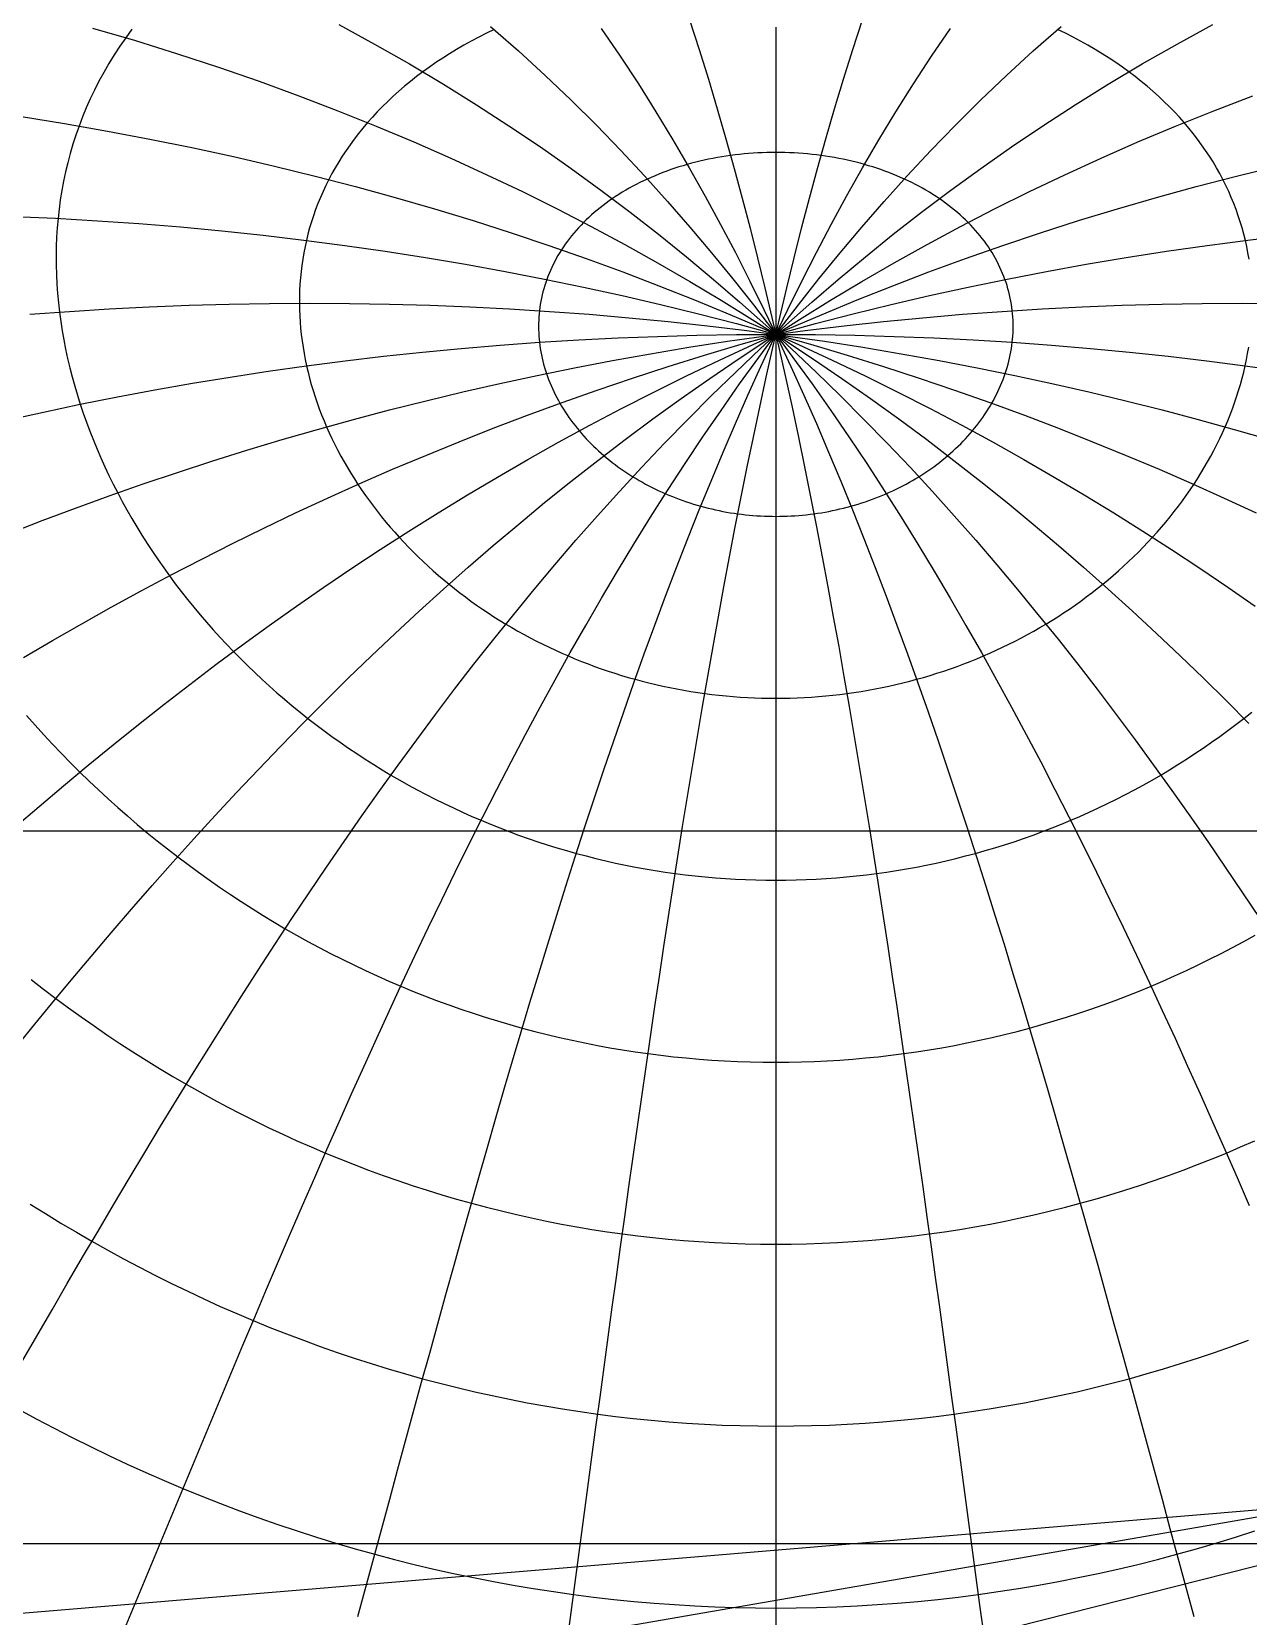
# Model space of a CAD drawing. Header units: millimetres. Extents: x -267 to 267, y -134 to 134.
# Drawn here: x -36.4 to 23.1, y -3.6 to 74 of the extents above; entities that cross this region are included whole.
import ezdxf

# ---------------------------------------------------------------- set-up
doc = ezdxf.new("R2010")
doc.units = ezdxf.units.MM
doc.layers.add('ENGRAVE', color=7, linetype='Continuous')

msp = doc.modelspace()

# ---------------------------------------------------------------- linework, layer by layer
at = {"layer": 'ENGRAVE'}
for points in [[(-10.1875, -4.6122), (-9.9893, -3.1419), (-9.7915, -1.6716), (-9.5937, -0.2013), (-9.396, 1.2689), (-9.1981, 2.7392), (-9.0001, 4.2095), (-8.8017, 5.6798), (-8.6028, 7.15), (-8.4033, 8.6201), (-8.2032, 10.0903), (-8.0022, 11.5604), (-7.8003, 13.0304), (-7.5973, 14.5003), (-7.3931, 15.9702), (-7.1875, 17.4399), (-6.9804, 18.9096), (-6.7718, 20.3792), (-6.5613, 21.8486), (-6.3489, 23.3179), (-6.1345, 24.7871), (-5.9178, 26.2561), (-5.6987, 27.7249), (-5.477, 29.1936), (-5.2526, 30.6621), (-5.0252, 32.1304), (-4.7947, 33.5985), (-4.5609, 35.0664), (-4.3234, 36.534), (-4.0822, 38.0014), (-3.837, 39.4685), (-3.5875, 40.9353), (-3.3334, 42.4018), (-3.0746, 43.868), (-2.8106, 45.3338), (-2.5412, 46.7992), (-2.266, 48.2643), (-1.9847, 49.729), (-1.6969, 51.1932), (-1.4022, 52.657), (-1.1001, 54.1202), (-0.7903, 55.583), (-0.4722, 57.0452), (-0.1453, 58.5067), (0.1909, 59.9677), (0.5372, 61.428), (0.8941, 62.8875), (1.2624, 64.3463), (1.6428, 65.8042), (2.0363, 67.2613), (2.4435, 68.7175), (2.8657, 70.1726), (3.3038, 71.6266), (3.7591, 73.0795), (4.2328, 74.5311)], [(-4.2328, 74.5311), (-3.7591, 73.0795), (-3.3038, 71.6266), (-2.8657, 70.1726), (-2.4435, 68.7175), (-2.0363, 67.2613), (-1.6428, 65.8042), (-1.2624, 64.3463), (-0.8941, 62.8875), (-0.5372, 61.428), (-0.1909, 59.9677), (0.1453, 58.5067), (0.4722, 57.0452), (0.7903, 55.583), (1.1001, 54.1202), (1.4022, 52.657), (1.6969, 51.1932), (1.9847, 49.729), (2.266, 48.2643), (2.5412, 46.7992), (2.8106, 45.3338), (3.0746, 43.868), (3.3334, 42.4018), (3.5875, 40.9353), (3.837, 39.4685), (4.0822, 38.0014), (4.3234, 36.534), (4.5609, 35.0664), (4.7947, 33.5985), (5.0252, 32.1304), (5.2526, 30.6621), (5.477, 29.1936), (5.6987, 27.7249), (5.9178, 26.2561), (6.1345, 24.7871), (6.3489, 23.3179), (6.5613, 21.8486), (6.7718, 20.3792), (6.9804, 18.9096), (7.1875, 17.4399), (7.3931, 15.9702), (7.5973, 14.5003), (7.8003, 13.0304), (8.0022, 11.5604), (8.2032, 10.0903), (8.4033, 8.6201), (8.6028, 7.15), (8.8017, 5.6798), (9.0001, 4.2095), (9.1981, 2.7392), (9.396, 1.2689), (9.5937, -0.2013), (9.7915, -1.6716), (9.9893, -3.1419), (10.1875, -4.6122)], [(-36.9053, 8.8492), (-36.1642, 10.137), (-35.4203, 11.424), (-34.6734, 12.7102), (-33.9231, 13.9954), (-33.1691, 15.2795), (-32.4108, 16.5624), (-31.6481, 17.844), (-30.8804, 19.1243), (-30.1074, 20.403), (-29.3287, 21.68), (-28.5439, 22.9554), (-27.7526, 24.2288), (-26.9542, 25.5002), (-26.1485, 26.7695), (-25.3349, 28.0366), (-24.5129, 29.3012), (-23.6822, 30.5633), (-22.8421, 31.8226), (-21.9922, 33.0791), (-21.1319, 34.3326), (-20.2607, 35.5829), (-19.3781, 36.8298), (-18.4834, 38.0732), (-17.5761, 39.3129), (-16.6555, 40.5486), (-15.721, 41.7802), (-14.7719, 43.0075), (-13.8075, 44.2302), (-12.8271, 45.4481), (-11.83, 46.661), (-10.8153, 47.8685), (-9.7824, 49.0705), (-8.7302, 50.2667), (-7.6581, 51.4567), (-6.565, 52.6403), (-5.4501, 53.817), (-4.3123, 54.9867), (-3.1507, 56.1489), (-1.9643, 57.3032), (-0.7519, 58.4493), (0.4875, 59.5867), (1.7552, 60.715), (3.0522, 61.8337), (4.3798, 62.9424), (5.7393, 64.0405), (7.132, 65.1274), (8.5593, 66.2027), (10.0224, 67.2657), (11.5228, 68.3158), (13.0618, 69.3523), (14.6411, 70.3746), (16.2619, 71.3818), (17.9258, 72.3733), (19.6342, 73.3482), (21.3886, 74.3056)], [(-31.5106, 74.0697), (-31.8142, 73.6552), (-32.1037, 73.2371), (-32.3792, 72.8155), (-32.6409, 72.3905), (-32.8889, 71.9623), (-33.1235, 71.5312), (-33.3446, 71.0972), (-33.5525, 70.6606), (-33.7474, 70.2215), (-33.9294, 69.7801), (-34.0986, 69.3365), (-34.2552, 68.8909), (-34.3994, 68.4434), (-34.5314, 67.9942), (-34.6513, 67.5435), (-34.7592, 67.0914), (-34.8554, 66.638), (-34.94, 66.1835), (-35.0131, 65.7281), (-35.075, 65.2718), (-35.1257, 64.8149), (-35.1655, 64.3573), (-35.1945, 63.8994), (-35.2128, 63.4412), (-35.2206, 62.9828), (-35.2181, 62.5243), (-35.2054, 62.066), (-35.1827, 61.6079), (-35.15, 61.1501), (-35.1077, 60.6928), (-35.0557, 60.2361), (-34.9943, 59.78), (-34.9235, 59.3248), (-34.8436, 58.8705), (-34.7547, 58.4172), (-34.6568, 57.9651), (-34.5502, 57.5142), (-34.4349, 57.0647), (-34.3111, 56.6167), (-34.1789, 56.1703), (-34.0385, 55.7255), (-33.8899, 55.2825), (-33.7333, 54.8414), (-33.5689, 54.4023), (-33.3966, 53.9653), (-33.2167, 53.5304), (-33.0293, 53.0978), (-32.8344, 52.6676), (-32.6322, 52.2399), (-32.4228, 51.8147), (-32.2063, 51.3921), (-31.9828, 50.9723), (-31.7525, 50.5554), (-31.5153, 50.1413), (-31.2715, 49.7302), (-31.0211, 49.3223), (-30.7642, 48.9175), (-30.5009, 48.5159), (-30.2314, 48.1177), (-29.9557, 47.723), (-29.6739, 47.3317), (-29.3861, 46.944), (-29.0924, 46.56), (-28.7929, 46.1797), (-28.4877, 45.8033), (-28.1768, 45.4307), (-27.8605, 45.0621), (-27.5387, 44.6976), (-27.2115, 44.3372), (-26.8791, 43.9809), (-26.5415, 43.629), (-26.1988, 43.2814), (-25.8512, 42.9381), (-25.4986, 42.5994), (-25.1412, 42.2652), (-24.779, 41.9356), (-24.4122, 41.6107), (-24.0408, 41.2905), (-23.6649, 40.9752), (-23.2846, 40.6647), (-22.9, 40.3591), (-22.5111, 40.0586), (-22.1181, 39.7631), (-21.7211, 39.4727), (-21.32, 39.1874), (-20.915, 38.9074), (-20.5062, 38.6327), (-20.0937, 38.3634), (-19.6775, 38.0994), (-19.2577, 37.8409), (-18.8344, 37.5879), (-18.4077, 37.3404), (-17.9777, 37.0985), (-17.5445, 36.8623), (-17.1081, 36.6318), (-16.6686, 36.4071), (-16.2261, 36.1881), (-15.7807, 35.975), (-15.3324, 35.7678), (-14.8814, 35.5664), (-14.4278, 35.3711), (-13.9715, 35.1818), (-13.5128, 34.9985), (-13.0517, 34.8213), (-12.5882, 34.6502), (-12.1225, 34.4852), (-11.6546, 34.3265), (-11.1846, 34.174), (-10.7127, 34.0277), (-10.2388, 33.8877), (-9.7632, 33.7541), (-9.2858, 33.6267), (-8.8067, 33.5058), (-8.3261, 33.3912), (-7.844, 33.2831), (-7.3605, 33.1814), (-6.8757, 33.0861), (-6.3897, 32.9974), (-5.9025, 32.9151), (-5.4143, 32.8394), (-4.9252, 32.7701), (-4.4352, 32.7075), (-3.9443, 32.6514), (-3.4528, 32.6018), (-2.9607, 32.5589), (-2.4681, 32.5225), (-1.975, 32.4928), (-1.4815, 32.4696), (-0.9878, 32.4531), (-0.494, 32.4432), (0, 32.4399), (0.494, 32.4432), (0.9878, 32.4531), (1.4815, 32.4696), (1.975, 32.4928), (2.4681, 32.5225), (2.9607, 32.5589), (3.4528, 32.6018), (3.9443, 32.6514), (4.4352, 32.7075), (4.9252, 32.7701), (5.4143, 32.8394), (5.9025, 32.9151), (6.3897, 32.9974), (6.8757, 33.0861), (7.3605, 33.1814), (7.844, 33.2831), (8.3261, 33.3912), (8.8067, 33.5058), (9.2858, 33.6267), (9.7632, 33.7541), (10.2388, 33.8877), (10.7127, 34.0277), (11.1846, 34.174), (11.6546, 34.3265), (12.1225, 34.4852), (12.5882, 34.6502), (13.0517, 34.8213), (13.5128, 34.9985), (13.9715, 35.1818), (14.4278, 35.3711), (14.8814, 35.5664), (15.3324, 35.7678), (15.7807, 35.975), (16.2261, 36.1881), (16.6686, 36.4071), (17.1081, 36.6318), (17.5445, 36.8623), (17.9777, 37.0985), (18.4077, 37.3404), (18.8344, 37.5879), (19.2577, 37.8409), (19.6775, 38.0994), (20.0937, 38.3634), (20.5062, 38.6327), (20.915, 38.9074), (21.32, 39.1874), (21.7211, 39.4727), (22.1181, 39.7631), (22.5111, 40.0586), (22.9, 40.3591), (23.2846, 40.6647)], [(-33.4317, 74.1274), (-31.3413, 73.5131), (-29.2867, 72.8738), (-27.2682, 72.2104), (-25.2859, 71.5236), (-23.3396, 70.8143), (-21.4293, 70.0832), (-19.5547, 69.331), (-17.7155, 68.5587), (-15.9112, 67.7668), (-14.1415, 66.9562), (-12.4057, 66.1275), (-10.7033, 65.2814), (-9.0336, 64.4186), (-7.396, 63.5397), (-5.7897, 62.6454), (-4.2141, 61.7363), (-2.6684, 60.813), (-1.1518, 59.876), (0.3365, 58.9259), (1.7972, 57.9632), (3.2311, 56.9885), (4.639, 56.0022), (6.0217, 55.0048), (7.38, 53.9968), (8.7146, 52.9786), (10.0263, 51.9507), (11.3159, 50.9134), (12.584, 49.8671), (13.8315, 48.8123), (15.0591, 47.7492), (16.2674, 46.6783), (17.4571, 45.5998), (18.629, 44.5141), (19.7837, 43.4216), (20.9217, 42.3224), (22.0439, 41.217), (23.1507, 40.1055)], [(-31.7902, -3.9952), (-31.22, -2.6255), (-30.6504, -1.2556), (-30.081, 0.1143), (-29.5116, 1.4843), (-28.9419, 2.8541), (-28.3716, 4.2238), (-27.8003, 5.5934), (-27.2279, 6.9627), (-26.6539, 8.3316), (-26.0781, 9.7002), (-25.5001, 11.0684), (-24.9198, 12.436), (-24.3366, 13.8031), (-23.7504, 15.1695), (-23.1608, 16.5352), (-22.5675, 17.9001), (-21.97, 19.2642), (-21.3681, 20.6274), (-20.7614, 21.9895), (-20.1496, 23.3506), (-19.5322, 24.7105), (-18.9089, 26.0692), (-18.2792, 27.4265), (-17.6428, 28.7824), (-16.9992, 30.1368), (-16.3479, 31.4896), (-15.6886, 32.8408), (-15.0206, 34.19), (-14.3436, 35.5374), (-13.657, 36.8828), (-12.9603, 38.226), (-12.2529, 39.5669), (-11.5341, 40.9054), (-10.8035, 42.2414), (-10.0603, 43.5747), (-9.3039, 44.9052), (-8.5335, 46.2327), (-7.7485, 47.5571), (-6.948, 48.8781), (-6.1313, 50.1956), (-5.2974, 51.5095), (-4.4455, 52.8194), (-3.5746, 54.1251), (-2.6838, 55.4265), (-1.7719, 56.7233), (-0.8378, 58.0153), (0.1196, 59.302), (1.1015, 60.5834), (2.1093, 61.8589), (3.1443, 63.1284), (4.2081, 64.3914), (5.3021, 65.6476), (6.428, 66.8966), (7.5874, 68.1378), (8.7823, 69.371), (10.0144, 70.5954), (11.2859, 71.8107), (12.5989, 73.0163), (13.9556, 74.2115)], [(-13.7856, 74.0644), (-14.1668, 73.878), (-14.541, 73.6866), (-14.9082, 73.4904), (-15.2681, 73.2893), (-15.6207, 73.0835), (-15.9658, 72.8732), (-16.3035, 72.6583), (-16.6335, 72.4391), (-16.9559, 72.2155), (-17.2705, 71.9878), (-17.5773, 71.756), (-17.8762, 71.5203), (-18.1671, 71.2807), (-18.4501, 71.0373), (-18.7251, 70.7903), (-18.992, 70.5397), (-19.2508, 70.2857), (-19.5015, 70.0283), (-19.7441, 69.7678), (-19.9785, 69.5041), (-20.2048, 69.2375), (-20.4229, 68.9679), (-20.6329, 68.6956), (-20.8347, 68.4206), (-21.0283, 68.143), (-21.2139, 67.863), (-21.3913, 67.5806), (-21.5607, 67.2959), (-21.7219, 67.0091), (-21.8752, 66.7203), (-22.0204, 66.4295), (-22.1576, 66.1369), (-22.2869, 65.8426), (-22.4083, 65.5466), (-22.5219, 65.2492), (-22.6276, 64.9503), (-22.7255, 64.6501), (-22.8158, 64.3487), (-22.8983, 64.0462), (-22.9733, 63.7426), (-23.0406, 63.4382), (-23.1005, 63.1329), (-23.1529, 62.8269), (-23.1979, 62.5203), (-23.2356, 62.2131), (-23.266, 61.9055), (-23.2891, 61.5975), (-23.3052, 61.2893), (-23.3141, 60.981), (-23.316, 60.6725), (-23.311, 60.3641), (-23.2991, 60.0558), (-23.2803, 59.7477), (-23.2548, 59.4399), (-23.2226, 59.1324), (-23.1838, 58.8254), (-23.1385, 58.519), (-23.0866, 58.2131), (-23.0284, 57.908), (-22.9638, 57.6037), (-22.8929, 57.3003), (-22.8159, 56.9978), (-22.7327, 56.6963), (-22.6434, 56.396), (-22.5482, 56.0968), (-22.4471, 55.799), (-22.3401, 55.5024), (-22.2273, 55.2073), (-22.1088, 54.9137), (-21.9848, 54.6216), (-21.8551, 54.3312), (-21.7199, 54.0426), (-21.5794, 53.7557), (-21.4335, 53.4706), (-21.2823, 53.1875), (-21.1259, 52.9064), (-20.9644, 52.6273), (-20.7978, 52.3504), (-20.6262, 52.0757), (-20.4497, 51.8032), (-20.2683, 51.5331), (-20.0822, 51.2653), (-19.8914, 51), (-19.6959, 50.7373), (-19.4958, 50.4771), (-19.2913, 50.2195), (-19.0823, 49.9647), (-18.8689, 49.7126), (-18.6513, 49.4633), (-18.4294, 49.2169), (-18.2034, 48.9734), (-17.9733, 48.7329), (-17.7392, 48.4955), (-17.5012, 48.2611), (-17.2592, 48.0299), (-17.0135, 47.8019), (-16.764, 47.5771), (-16.5109, 47.3556), (-16.2541, 47.1375), (-15.9939, 46.9228), (-15.7301, 46.7116), (-15.463, 46.5038), (-15.1925, 46.2996), (-14.9188, 46.0989), (-14.6419, 45.9019), (-14.3619, 45.7086), (-14.0789, 45.519), (-13.7928, 45.3331), (-13.5039, 45.1511), (-13.2121, 44.9729), (-12.9175, 44.7985), (-12.6202, 44.6281), (-12.3203, 44.4617), (-12.0178, 44.2992), (-11.7128, 44.1408), (-11.4054, 43.9864), (-11.0956, 43.8361), (-10.7836, 43.69), (-10.4693, 43.548), (-10.1528, 43.4102), (-9.8343, 43.2766), (-9.5137, 43.1473), (-9.1912, 43.0223), (-8.8668, 42.9016), (-8.5406, 42.7852), (-8.2127, 42.6731), (-7.883, 42.5655), (-7.5518, 42.4622), (-7.2191, 42.3634), (-6.8848, 42.2691), (-6.5492, 42.1792), (-6.2123, 42.0938), (-5.8741, 42.0129), (-5.5347, 41.9365), (-5.1942, 41.8647), (-4.8527, 41.7975), (-4.5101, 41.7348), (-4.1667, 41.6767), (-3.8224, 41.6232), (-3.4774, 41.5743), (-3.1316, 41.53), (-2.7853, 41.4904), (-2.4383, 41.4554), (-2.0909, 41.4251), (-1.7431, 41.3994), (-1.3949, 41.3784), (-1.0464, 41.3621), (-0.6977, 41.3504), (-0.3489, 41.3434), (0, 41.341), (0.3489, 41.3434), (0.6977, 41.3504), (1.0464, 41.3621), (1.3949, 41.3784), (1.7431, 41.3994), (2.0909, 41.4251), (2.4383, 41.4554), (2.7853, 41.4904), (3.1316, 41.53), (3.4774, 41.5743), (3.8224, 41.6232), (4.1667, 41.6767), (4.5101, 41.7348), (4.8527, 41.7975), (5.1942, 41.8647), (5.5347, 41.9365), (5.8741, 42.0129), (6.2123, 42.0938), (6.5492, 42.1792), (6.8848, 42.2691), (7.2191, 42.3634), (7.5518, 42.4622), (7.883, 42.5655), (8.2127, 42.6731), (8.5406, 42.7852), (8.8668, 42.9016), (9.1912, 43.0223), (9.5137, 43.1473), (9.8343, 43.2766), (10.1528, 43.4102), (10.4693, 43.548), (10.7836, 43.69), (11.0956, 43.8361), (11.4054, 43.9864), (11.7128, 44.1408), (12.0178, 44.2992), (12.3203, 44.4617), (12.6202, 44.6281), (12.9175, 44.7985), (13.2121, 44.9729), (13.5039, 45.1511), (13.7928, 45.3331), (14.0789, 45.519), (14.3619, 45.7086), (14.6419, 45.9019), (14.9188, 46.0989), (15.1925, 46.2996), (15.463, 46.5038), (15.7301, 46.7116), (15.9939, 46.9228), (16.2541, 47.1375), (16.5109, 47.3556), (16.764, 47.5771), (17.0135, 47.8019), (17.2592, 48.0299), (17.5012, 48.2611), (17.7392, 48.4955), (17.9733, 48.7329), (18.2034, 48.9734), (18.4294, 49.2169), (18.6513, 49.4633), (18.8689, 49.7126), (19.0823, 49.9647), (19.2913, 50.2195), (19.4958, 50.4771), (19.6959, 50.7373), (19.8914, 51), (20.0822, 51.2653), (20.2683, 51.5331), (20.4497, 51.8032), (20.6262, 52.0757), (20.7978, 52.3504), (20.9644, 52.6273), (21.1259, 52.9064), (21.2823, 53.1875), (21.4335, 53.4706), (21.5794, 53.7557), (21.7199, 54.0426), (21.8551, 54.3312), (21.9848, 54.6216), (22.1088, 54.9137), (22.2273, 55.2073), (22.3401, 55.5024), (22.4471, 55.799), (22.5482, 56.0968), (22.6434, 56.396), (22.7327, 56.6963), (22.8159, 56.9978), (22.8929, 57.3003), (22.9638, 57.6037)], [(-21.3886, 74.3056), (-19.6342, 73.3482), (-17.9258, 72.3733), (-16.2619, 71.3818), (-14.6411, 70.3746), (-13.0618, 69.3523), (-11.5228, 68.3158), (-10.0224, 67.2657), (-8.5593, 66.2027), (-7.132, 65.1274), (-5.7393, 64.0405), (-4.3798, 62.9424), (-3.0522, 61.8337), (-1.7552, 60.715), (-0.4875, 59.5867), (0.7519, 58.4493), (1.9643, 57.3032), (3.1507, 56.1489), (4.3123, 54.9867), (5.4501, 53.817), (6.565, 52.6403), (7.6581, 51.4567), (8.7302, 50.2667), (9.7824, 49.0705), (10.8153, 47.8685), (11.83, 46.661), (12.8271, 45.4481), (13.8075, 44.2302), (14.7719, 43.0075), (15.721, 41.7802), (16.6555, 40.5486), (17.5761, 39.3129), (18.4834, 38.0732), (19.3781, 36.8298), (20.2607, 35.5829), (21.1319, 34.3326), (21.9922, 33.0791), (22.8421, 31.8226), (23.6822, 30.5633)], [(-20.4549, -3.5719), (-20.065, -2.1404), (-19.6754, -0.7089), (-19.2859, 0.7226), (-18.8964, 2.154), (-18.5065, 3.5855), (-18.116, 5.0168), (-17.7248, 6.4481), (-17.3325, 7.8792), (-16.9391, 9.3102), (-16.5442, 10.7409), (-16.1475, 12.1715), (-15.749, 13.6017), (-15.3483, 15.0317), (-14.9451, 16.4613), (-14.5393, 17.8906), (-14.1306, 19.3195), (-13.7187, 20.7479), (-13.3033, 22.1759), (-12.8842, 23.6033), (-12.461, 25.0302), (-12.0335, 26.4566), (-11.6014, 27.8822), (-11.1643, 29.3072), (-10.7219, 30.7315), (-10.2739, 32.155), (-9.8199, 33.5777), (-9.3595, 34.9995), (-8.8923, 36.4204), (-8.4179, 37.8403), (-7.936, 39.2592), (-7.4459, 40.6769), (-6.9473, 42.0935), (-6.4396, 43.5088), (-5.9224, 44.9228), (-5.395, 46.3354), (-4.8568, 47.7466), (-4.3074, 49.1561), (-3.7458, 50.564), (-3.1716, 51.9702), (-2.5839, 53.3745), (-1.982, 54.7767), (-1.3649, 56.1769), (-0.7318, 57.5749), (-0.0818, 58.9705), (0.5862, 60.3636), (1.2733, 61.754), (1.9806, 63.1416), (2.7094, 64.5262), (3.4611, 65.9075), (4.2371, 67.2854), (5.039, 68.6597), (5.8684, 70.03), (6.7272, 71.3962), (7.6172, 72.7579), (8.5407, 74.1148)], [(-13.9556, 74.2115), (-12.5989, 73.0163), (-11.2859, 71.8107), (-10.0144, 70.5954), (-8.7823, 69.371), (-7.5874, 68.1378), (-6.428, 66.8966), (-5.3021, 65.6476), (-4.2081, 64.3914), (-3.1443, 63.1284), (-2.1093, 61.8589), (-1.1015, 60.5834), (-0.1196, 59.302), (0.8378, 58.0153), (1.7719, 56.7233), (2.6838, 55.4265), (3.5746, 54.1251), (4.4455, 52.8194), (5.2974, 51.5095), (6.1313, 50.1956), (6.948, 48.8781), (7.7485, 47.5571), (8.5335, 46.2327), (9.3039, 44.9052), (10.0603, 43.5747), (10.8035, 42.2414), (11.5341, 40.9054), (12.2529, 39.5669), (12.9603, 38.226), (13.657, 36.8828), (14.3436, 35.5374), (15.0206, 34.19), (15.6886, 32.8408), (16.3479, 31.4896), (16.9992, 30.1368), (17.6428, 28.7824), (18.2792, 27.4265), (18.9089, 26.0692), (19.5322, 24.7105), (20.1496, 23.3506), (20.7614, 21.9895), (21.3681, 20.6274), (21.97, 19.2642), (22.5675, 17.9001), (23.1608, 16.5352)], [(-8.5407, 74.1148), (-7.6172, 72.7579), (-6.7272, 71.3962), (-5.8684, 70.03), (-5.039, 68.6597), (-4.2371, 67.2854), (-3.4611, 65.9075), (-2.7094, 64.5262), (-1.9806, 63.1416), (-1.2733, 61.754), (-0.5862, 60.3636), (0.0818, 58.9705), (0.7318, 57.5749), (1.3649, 56.1769), (1.982, 54.7767), (2.5839, 53.3745), (3.1716, 51.9702), (3.7458, 50.564), (4.3074, 49.1561), (4.8568, 47.7466), (5.395, 46.3354), (5.9224, 44.9228), (6.4396, 43.5088), (6.9473, 42.0935), (7.4459, 40.6769), (7.936, 39.2592), (8.4179, 37.8403), (8.8923, 36.4204), (9.3595, 34.9995), (9.8199, 33.5777), (10.2739, 32.155), (10.7219, 30.7315), (11.1643, 29.3072), (11.6014, 27.8822), (12.0335, 26.4566), (12.461, 25.0302), (12.8842, 23.6033), (13.3033, 22.1759), (13.7187, 20.7479), (14.1306, 19.3195), (14.5393, 17.8906), (14.9451, 16.4613), (15.3483, 15.0317), (15.749, 13.6017), (16.1475, 12.1715), (16.5442, 10.7409), (16.9391, 9.3102), (17.3325, 7.8792), (17.7248, 6.4481), (18.116, 5.0168), (18.5065, 3.5855), (18.8964, 2.154), (19.2859, 0.7226), (19.6754, -0.7089), (20.065, -2.1404), (20.4549, -3.5719)], [(0, 74.1765), (0, 72.693), (0, 71.2094), (0, 69.7259), (0, 68.2424), (0, 66.7588), (0, 65.2753), (0, 63.7918), (0, 62.3083), (0, 60.8247), (0, 59.3412), (0, 57.8577), (0, 56.3741), (0, 54.8906), (0, 53.4071), (0, 51.9235), (0, 50.44), (0, 48.9565), (0, 47.473), (0, 45.9894), (0, 44.5059), (0, 43.0224), (0, 41.5388), (0, 40.0553), (0, 38.5718), (0, 37.0882), (0, 35.6047), (0, 34.1212), (0, 32.6377), (0, 31.1541), (0, 29.6706), (0, 28.1871), (0, 26.7035), (0, 25.22), (0, 23.7365), (0, 22.2529), (0, 20.7694), (0, 19.2859), (0, 17.8024), (0, 16.3188), (0, 14.8353), (0, 13.3518), (0, 11.8682), (0, 10.3847), (0, 8.9012), (0, 7.4176), (0, 5.9341), (0, 4.4506), (0, 2.9671), (0, 1.4835), (0, 0), (0, -1.4835), (0, -2.9671), (0, -4.4506)], [(23.1529, 62.8269), (23.1005, 63.1329), (23.0406, 63.4382), (22.9733, 63.7426), (22.8983, 64.0462), (22.8158, 64.3487), (22.7255, 64.6501), (22.6276, 64.9503), (22.5219, 65.2492), (22.4083, 65.5466), (22.2869, 65.8426), (22.1576, 66.1369), (22.0204, 66.4295), (21.8752, 66.7203), (21.7219, 67.0091), (21.5607, 67.2959), (21.3913, 67.5806), (21.2139, 67.863), (21.0283, 68.143), (20.8347, 68.4206), (20.6329, 68.6956), (20.4229, 68.9679), (20.2048, 69.2375), (19.9785, 69.5041), (19.7441, 69.7678), (19.5015, 70.0283), (19.2508, 70.2857), (18.992, 70.5397), (18.7251, 70.7903), (18.4501, 71.0373), (18.1671, 71.2807), (17.8762, 71.5203), (17.5773, 71.756), (17.2705, 71.9878), (16.9559, 72.2155), (16.6335, 72.4391), (16.3035, 72.6583), (15.9658, 72.8732), (15.6207, 73.0835), (15.2681, 73.2893), (14.9082, 73.4904), (14.541, 73.6866), (14.1668, 73.878), (13.7856, 74.0644)], [(-37.3523, 24.0466), (-36.4025, 25.2181), (-35.4446, 26.3866), (-34.4782, 27.5519), (-33.503, 28.7138), (-32.5183, 29.8723), (-31.5237, 31.027), (-30.5188, 32.1778), (-29.503, 33.3244), (-28.4759, 34.4667), (-27.4368, 35.6045), (-26.3853, 36.7375), (-25.3209, 37.8655), (-24.2429, 38.9882), (-23.1507, 40.1055), (-22.0439, 41.217), (-20.9217, 42.3224), (-19.7837, 43.4216), (-18.629, 44.5141), (-17.4571, 45.5998), (-16.2674, 46.6783), (-15.0591, 47.7492), (-13.8315, 48.8123), (-12.584, 49.8671), (-11.3159, 50.9134), (-10.0263, 51.9507), (-8.7146, 52.9786), (-7.38, 53.9968), (-6.0217, 55.0048), (-4.639, 56.0022), (-3.2311, 56.9885), (-1.7972, 57.9632), (-0.3365, 58.9259), (1.1518, 59.876), (2.6684, 60.813), (4.2141, 61.7363), (5.7897, 62.6454), (7.396, 63.5397), (9.0336, 64.4186), (10.7033, 65.2814), (12.4057, 66.1275), (14.1415, 66.9562), (15.9112, 67.7668), (17.7155, 68.5587), (19.5547, 69.331), (21.4293, 70.0832), (23.3396, 70.8143)], [(-36.92, 69.7959), (-34.8051, 69.4564), (-32.7088, 69.0909), (-30.6321, 68.6998), (-28.5759, 68.2836), (-26.5411, 67.8429), (-24.5285, 67.378), (-22.5386, 66.8896), (-20.572, 66.3781), (-18.6293, 65.8442), (-16.7108, 65.2884), (-14.8168, 64.7112), (-12.9476, 64.1132), (-11.1034, 63.4949), (-9.2842, 62.857), (-7.4902, 62.2), (-5.7212, 61.5244), (-3.9773, 60.8308), (-2.2582, 60.1197), (-0.5638, 59.3917), (1.1061, 58.6473), (2.7518, 57.887), (4.3735, 57.1114), (5.9717, 56.3209), (7.5466, 55.5161), (9.0987, 54.6974), (10.6284, 53.8652), (12.136, 53.0202), (13.6221, 52.1626), (15.087, 51.2929), (16.5313, 50.4117), (17.9554, 49.5192), (19.3598, 48.6159), (20.745, 47.7022), (22.1115, 46.7785), (23.4599, 45.8451)], [(11.5677, 58.7553), (11.5835, 58.9098), (11.5958, 59.0646), (11.6047, 59.2195), (11.6101, 59.3746), (11.6119, 59.5296), (11.6103, 59.6847), (11.6051, 59.8397), (11.5964, 59.9946), (11.5841, 60.1494), (11.5683, 60.304), (11.5488, 60.4584), (11.5258, 60.6125), (11.4991, 60.7662), (11.4688, 60.9196), (11.4349, 61.0726), (11.3973, 61.225), (11.3562, 61.377), (11.3113, 61.5284), (11.2629, 61.6791), (11.2107, 61.8292), (11.155, 61.9786), (11.0956, 62.1272), (11.0325, 62.275), (10.9658, 62.422), (10.8954, 62.568), (10.8214, 62.713), (10.7438, 62.8571), (10.6626, 63.0001), (10.5778, 63.142), (10.4894, 63.2828), (10.3973, 63.4223), (10.3018, 63.5606), (10.2026, 63.6976), (10.1, 63.8333), (9.9938, 63.9676), (9.8841, 64.1004), (9.771, 64.2318), (9.6544, 64.3616), (9.5344, 64.4899), (9.411, 64.6165), (9.2842, 64.7415), (9.1541, 64.8648), (9.0207, 64.9863), (8.884, 65.106), (8.7441, 65.2238), (8.601, 65.3398), (8.4548, 65.4539), (8.3054, 65.566), (8.153, 65.676), (7.9975, 65.784), (7.839, 65.89), (7.6776, 65.9938), (7.5133, 66.0954), (7.3462, 66.1948), (7.1763, 66.2919), (7.0037, 66.3868), (6.8284, 66.4794), (6.6505, 66.5695), (6.4701, 66.6573), (6.2871, 66.7427), (6.1017, 66.8256), (5.914, 66.906), (5.724, 66.9839), (5.5317, 67.0593), (5.3372, 67.132), (5.1407, 67.2022), (4.9422, 67.2697), (4.7417, 67.3345), (4.5393, 67.3966), (4.3351, 67.456), (4.1292, 67.5127), (3.9217, 67.5666), (3.7126, 67.6177), (3.502, 67.6661), (3.29, 67.7115), (3.0767, 67.7542), (2.8621, 67.7939), (2.6465, 67.8308), (2.4297, 67.8648), (2.212, 67.8959), (1.9933, 67.9241), (1.7739, 67.9493), (1.5537, 67.9716), (1.3329, 67.9909), (1.1116, 68.0073), (0.8898, 68.0207), (0.6677, 68.0311), (0.4453, 68.0386), (0.2227, 68.0431), (0, 68.0446), (-0.2227, 68.0431), (-0.4453, 68.0386), (-0.6677, 68.0311), (-0.8898, 68.0207), (-1.1116, 68.0073), (-1.3329, 67.9909), (-1.5537, 67.9716), (-1.7739, 67.9493), (-1.9933, 67.9241), (-2.212, 67.8959), (-2.4297, 67.8648), (-2.6465, 67.8308), (-2.8621, 67.7939), (-3.0767, 67.7542), (-3.29, 67.7115), (-3.502, 67.6661), (-3.7126, 67.6177), (-3.9217, 67.5666), (-4.1292, 67.5127), (-4.3351, 67.456), (-4.5393, 67.3966), (-4.7417, 67.3345), (-4.9422, 67.2697), (-5.1407, 67.2022), (-5.3372, 67.132), (-5.5317, 67.0593), (-5.724, 66.9839), (-5.914, 66.906), (-6.1017, 66.8256), (-6.2871, 66.7427), (-6.4701, 66.6573), (-6.6505, 66.5695), (-6.8284, 66.4794), (-7.0037, 66.3868), (-7.1763, 66.2919), (-7.3462, 66.1948), (-7.5133, 66.0954), (-7.6776, 65.9938), (-7.839, 65.89), (-7.9975, 65.784), (-8.153, 65.676), (-8.3054, 65.566), (-8.4548, 65.4539), (-8.601, 65.3398), (-8.7441, 65.2238), (-8.884, 65.106), (-9.0207, 64.9863), (-9.1541, 64.8648), (-9.2842, 64.7415), (-9.411, 64.6165), (-9.5344, 64.4899), (-9.6544, 64.3616), (-9.771, 64.2318), (-9.8841, 64.1004), (-9.9938, 63.9676), (-10.1, 63.8333), (-10.2026, 63.6976), (-10.3018, 63.5606), (-10.3973, 63.4223), (-10.4894, 63.2828), (-10.5778, 63.142), (-10.6626, 63.0001), (-10.7438, 62.8571), (-10.8214, 62.713), (-10.8954, 62.568), (-10.9658, 62.422), (-11.0325, 62.275), (-11.0956, 62.1272), (-11.155, 61.9786), (-11.2107, 61.8292), (-11.2629, 61.6791), (-11.3113, 61.5284), (-11.3562, 61.377), (-11.3973, 61.225), (-11.4349, 61.0726), (-11.4688, 60.9196), (-11.4991, 60.7662), (-11.5258, 60.6125), (-11.5488, 60.4584), (-11.5683, 60.304), (-11.5841, 60.1494), (-11.5964, 59.9946), (-11.6051, 59.8397), (-11.6103, 59.6847), (-11.6119, 59.5296), (-11.6101, 59.3746), (-11.6047, 59.2195), (-11.5958, 59.0646), (-11.5835, 58.9098), (-11.5677, 58.7553), (-11.5485, 58.6009), (-11.5258, 58.4468), (-11.4998, 58.2931), (-11.4705, 58.1397), (-11.4378, 57.9867), (-11.4017, 57.8342), (-11.3624, 57.6821), (-11.3198, 57.5307), (-11.274, 57.3798), (-11.225, 57.2295), (-11.1728, 57.0799), (-11.1174, 56.931), (-11.0589, 56.7829), (-10.9973, 56.6356), (-10.9326, 56.4891), (-10.8649, 56.3435), (-10.7941, 56.1988), (-10.7204, 56.0551), (-10.6437, 55.9124), (-10.5641, 55.7707), (-10.4817, 55.6301), (-10.3964, 55.4906), (-10.3082, 55.3522), (-10.2173, 55.2151), (-10.1236, 55.0792), (-10.0272, 54.9445), (-9.9281, 54.8112), (-9.8264, 54.6791), (-9.7221, 54.5485), (-9.6152, 54.4192), (-9.5057, 54.2914), (-9.3938, 54.1651), (-9.2794, 54.0403), (-9.1625, 53.917), (-9.0433, 53.7953), (-8.9217, 53.6752), (-8.7979, 53.5567), (-8.6717, 53.4399), (-8.5433, 53.3248), (-8.4127, 53.2114), (-8.2799, 53.0998), (-8.145, 52.9899), (-8.0081, 52.8819), (-7.8691, 52.7757), (-7.7281, 52.6714), (-7.5852, 52.5689), (-7.4403, 52.4684), (-7.2935, 52.3698), (-7.145, 52.2732), (-6.9946, 52.1786), (-6.8425, 52.0861), (-6.6886, 51.9955), (-6.5331, 51.9071), (-6.376, 51.8207), (-6.2173, 51.7364), (-6.057, 51.6543), (-5.8952, 51.5743), (-5.732, 51.4964), (-5.5674, 51.4208), (-5.4014, 51.3474), (-5.234, 51.2762), (-5.0654, 51.2073), (-4.8956, 51.1406), (-4.7245, 51.0762), (-4.5523, 51.0141), (-4.3789, 50.9543), (-4.2045, 50.8968), (-4.0291, 50.8417), (-3.8527, 50.7889), (-3.6754, 50.7385), (-3.4971, 50.6905), (-3.318, 50.6448), (-3.1381, 50.6016), (-2.9575, 50.5608), (-2.7761, 50.5224), (-2.5941, 50.4864), (-2.4114, 50.4529), (-2.2282, 50.4218), (-2.0444, 50.3932), (-1.8601, 50.367), (-1.6754, 50.3434), (-1.4902, 50.3222), (-1.3047, 50.3034), (-1.1189, 50.2872), (-0.9328, 50.2735), (-0.7465, 50.2622), (-0.5601, 50.2535), (-0.3735, 50.2472), (-0.1867, 50.2435), (0, 50.2422), (0.1867, 50.2435), (0.3735, 50.2472), (0.5601, 50.2535), (0.7465, 50.2622), (0.9328, 50.2735), (1.1189, 50.2872), (1.3047, 50.3034), (1.4902, 50.3222), (1.6754, 50.3434), (1.8601, 50.367), (2.0444, 50.3932), (2.2282, 50.4218), (2.4114, 50.4529), (2.5941, 50.4864), (2.7761, 50.5224), (2.9575, 50.5608), (3.1381, 50.6016), (3.318, 50.6448), (3.4971, 50.6905), (3.6754, 50.7385), (3.8527, 50.7889), (4.0291, 50.8417), (4.2045, 50.8968), (4.3789, 50.9543), (4.5523, 51.0141), (4.7245, 51.0762), (4.8956, 51.1406), (5.0654, 51.2073), (5.234, 51.2762), (5.4014, 51.3474), (5.5674, 51.4208), (5.732, 51.4964), (5.8952, 51.5743), (6.057, 51.6543), (6.2173, 51.7364), (6.376, 51.8207), (6.5331, 51.9071), (6.6886, 51.9955), (6.8425, 52.0861), (6.9946, 52.1786), (7.145, 52.2732), (7.2935, 52.3698), (7.4403, 52.4684), (7.5852, 52.5689), (7.7281, 52.6714), (7.8691, 52.7757), (8.0081, 52.8819), (8.145, 52.9899), (8.2799, 53.0998), (8.4127, 53.2114), (8.5433, 53.3248), (8.6717, 53.4399), (8.7979, 53.5567), (8.9217, 53.6752), (9.0433, 53.7953), (9.1625, 53.917), (9.2794, 54.0403), (9.3938, 54.1651), (9.5057, 54.2914), (9.6152, 54.4192), (9.7221, 54.5485), (9.8264, 54.6791), (9.9281, 54.8112), (10.0272, 54.9445), (10.1236, 55.0792), (10.2173, 55.2151), (10.3082, 55.3522), (10.3964, 55.4906), (10.4817, 55.6301), (10.5641, 55.7707), (10.6437, 55.9124), (10.7204, 56.0551), (10.7941, 56.1988), (10.8649, 56.3435), (10.9326, 56.4891), (10.9973, 56.6356), (11.0589, 56.7829), (11.1174, 56.931), (11.1728, 57.0799), (11.225, 57.2295), (11.274, 57.3798), (11.3198, 57.5307), (11.3624, 57.6821), (11.4017, 57.8342), (11.4378, 57.9867), (11.4705, 58.1397), (11.4998, 58.2931), (11.5258, 58.4468), (11.5485, 58.6009), (11.5677, 58.7553)], [(-37.2329, 35.036), (-36.0521, 36.0541), (-34.8584, 37.0659), (-33.6514, 38.0712), (-32.4307, 39.0697), (-31.1958, 40.0612), (-29.9461, 41.0454), (-28.6813, 42.0219), (-27.4007, 42.9904), (-26.104, 43.9507), (-24.7905, 44.9024), (-23.4599, 45.8451), (-22.1115, 46.7785), (-20.745, 47.7022), (-19.3598, 48.6159), (-17.9554, 49.5192), (-16.5313, 50.4117), (-15.087, 51.2929), (-13.6221, 52.1626), (-12.136, 53.0202), (-10.6284, 53.8652), (-9.0987, 54.6974), (-7.5466, 55.5161), (-5.9717, 56.3209), (-4.3735, 57.1114), (-2.7518, 57.887), (-1.1061, 58.6473), (0.5638, 59.3917), (2.2582, 60.1197), (3.9773, 60.8308), (5.7212, 61.5244), (7.4902, 62.2), (9.2842, 62.857), (11.1034, 63.4949), (12.9476, 64.1132), (14.8168, 64.7112), (16.7108, 65.2884), (18.6293, 65.8442), (20.572, 66.3781), (22.5386, 66.8896), (24.5285, 67.378)], [(-37.295, 64.9131), (-35.246, 64.821), (-33.2019, 64.7044), (-31.1637, 64.5632), (-29.1324, 64.3977), (-27.1092, 64.2081), (-25.095, 63.9946), (-23.0907, 63.7573), (-21.0974, 63.4966), (-19.1159, 63.2128), (-17.147, 62.906), (-15.1914, 62.5767), (-13.2501, 62.2252), (-11.3235, 61.8518), (-9.4124, 61.4569), (-7.5173, 61.0409), (-5.6388, 60.6041), (-3.7773, 60.1469), (-1.9331, 59.6698), (-0.1068, 59.1732), (1.7014, 58.6574), (3.4913, 58.123), (5.2627, 57.5702), (7.0153, 56.9997), (8.7491, 56.4117), (10.4639, 55.8068), (12.1598, 55.1853), (13.8367, 54.5477), (15.4948, 53.8944), (17.1339, 53.2259), (18.7543, 52.5425), (20.3561, 51.8447), (21.9394, 51.1329), (23.5045, 50.4074)], [(-36.8085, 43.3307), (-35.3963, 44.1612), (-33.9684, 44.9816), (-32.5243, 45.7913), (-31.0638, 46.5901), (-29.5866, 47.3777), (-28.0923, 48.1535), (-26.5807, 48.9174), (-25.0515, 49.6688), (-23.5045, 50.4074), (-21.9394, 51.1329), (-20.3561, 51.8447), (-18.7543, 52.5425), (-17.1339, 53.2259), (-15.4948, 53.8944), (-13.8367, 54.5477), (-12.1598, 55.1853), (-10.4639, 55.8068), (-8.7491, 56.4117), (-7.0153, 56.9997), (-5.2627, 57.5702), (-3.4913, 58.123), (-1.7014, 58.6574), (0.1068, 59.1732), (1.9331, 59.6698), (3.7773, 60.1469), (5.6388, 60.6041), (7.5173, 61.0409), (9.4124, 61.4569), (11.3235, 61.8518), (13.2501, 62.2252), (15.1914, 62.5767), (17.147, 62.906), (19.1159, 63.2128), (21.0974, 63.4966), (23.0907, 63.7573), (25.095, 63.9946)], [(-37.5098, 49.4098), (-35.8965, 50.0357), (-34.2674, 50.6473), (-32.6226, 51.2443), (-30.962, 51.8263), (-29.2856, 52.3929), (-27.5936, 52.9437), (-25.886, 53.4785), (-24.1629, 53.9968), (-22.4244, 54.4982), (-20.6709, 54.9824), (-18.9025, 55.4492), (-17.1195, 55.898), (-15.3222, 56.3285), (-13.511, 56.7405), (-11.6861, 57.1336), (-9.8481, 57.5075), (-7.9975, 57.8618), (-6.1346, 58.1963), (-4.2601, 58.5107), (-2.3745, 58.8046), (-0.4785, 59.0779), (1.4273, 59.3303), (3.3422, 59.5616), (5.2656, 59.7714), (7.1966, 59.9598), (9.1344, 60.1264), (11.0784, 60.2711), (13.0276, 60.3938), (14.9812, 60.4943), (16.9384, 60.5726), (18.8982, 60.6285), (20.8598, 60.6621), (22.8223, 60.6732), (24.7848, 60.662)], [(-36.5101, 60.1256), (-34.5662, 60.2704), (-32.617, 60.3932), (-30.6634, 60.4938), (-28.7063, 60.5722), (-26.7464, 60.6283), (-24.7848, 60.662), (-22.8223, 60.6732), (-20.8598, 60.6621), (-18.8982, 60.6285), (-16.9384, 60.5726), (-14.9812, 60.4943), (-13.0276, 60.3938), (-11.0784, 60.2711), (-9.1344, 60.1264), (-7.1966, 59.9598), (-5.2656, 59.7714), (-3.3422, 59.5616), (-1.4273, 59.3303), (0.4785, 59.0779), (2.3745, 58.8046), (4.2601, 58.5107), (6.1346, 58.1963), (7.9975, 57.8618), (9.8481, 57.5075), (11.6861, 57.1336), (13.511, 56.7405), (15.3222, 56.3285), (17.1195, 55.898), (18.9025, 55.4492), (20.6709, 54.9824), (22.4244, 54.4982), (24.1629, 53.9968)], [(-37.6379, 54.9471), (-35.8445, 55.3455), (-34.0385, 55.7255), (-32.2203, 56.0868), (-30.3905, 56.4292), (-28.5493, 56.7523), (-26.6975, 57.056), (-24.8355, 57.3398), (-22.9638, 57.6037), (-21.0831, 57.8474), (-19.1941, 58.0706), (-17.2973, 58.2731), (-15.3935, 58.4549), (-13.4834, 58.6156), (-11.5677, 58.7553), (-9.6472, 58.8736), (-7.7226, 58.9706), (-5.7948, 59.0462), (-3.8646, 59.1002), (-1.9327, 59.1326), (0, 59.1434), (1.9327, 59.1326), (3.8646, 59.1002), (5.7948, 59.0462), (7.7226, 58.9706), (9.6472, 58.8736), (11.5677, 58.7553), (13.4834, 58.6156), (15.3935, 58.4549), (17.2973, 58.2731), (19.1941, 58.0706), (21.0831, 57.8474), (22.9638, 57.6037), (24.8355, 57.3398)], [(22.9638, 57.6037), (23.0284, 57.908), (23.0866, 58.2131), (23.1385, 58.519)], [(133.5177, 54.8177), (135.0506, 53.9875), (136.5614, 53.1443), (138.0506, 52.2885), (139.5185, 51.4206), (140.9658, 50.541), (142.3928, 49.6502), (143.8001, 48.7484), (145.1881, 47.8362), (146.5573, 46.9139), (147.9083, 45.9819), (149.2415, 45.0405), (150.5574, 44.0901), (151.8565, 43.1311), (153.1394, 42.1638), (154.4066, 41.1884), (155.6584, 40.2053), (156.8954, 39.2149), (158.1182, 38.2174), (159.3271, 37.213), (160.5227, 36.2021), (161.7054, 35.185), (162.8758, 34.1619), (-103.0012, -33.133)], [(-36.6684, 40.4964), (-36.2482, 40.0228), (-35.822, 39.5544), (-35.3898, 39.0913), (-34.9518, 38.6334), (-34.508, 38.181), (-34.0585, 37.7341), (-33.6034, 37.2928), (-33.1428, 36.8571), (-32.6768, 36.4272), (-32.2054, 36.0031), (-31.7288, 35.5848), (-31.2471, 35.1726), (-30.7603, 34.7664), (-30.2684, 34.3664), (-29.7717, 33.9725), (-29.2701, 33.585), (-28.7638, 33.2037), (-28.2529, 32.829), (-27.7373, 32.4607), (-27.2173, 32.099), (-26.6929, 31.7439), (-26.1642, 31.3955), (-25.6312, 31.0539), (-25.0941, 30.7192), (-24.553, 30.3914), (-24.0078, 30.0705), (-23.4588, 29.7567), (-22.906, 29.45), (-22.3495, 29.1504), (-21.7893, 28.8581), (-21.2256, 28.573), (-20.6585, 28.2953), (-20.088, 28.025), (-19.5143, 27.7621), (-18.9373, 27.5067), (-18.3573, 27.2589), (-17.7743, 27.0187), (-17.1884, 26.7862), (-16.5997, 26.5614), (-16.0083, 26.3443), (-15.4143, 26.135), (-14.8178, 25.9336), (-14.2188, 25.74), (-13.6175, 25.5544), (-13.0139, 25.3768), (-12.4083, 25.2071), (-11.8005, 25.0455), (-11.1909, 24.892), (-10.5794, 24.7466), (-9.9662, 24.6093), (-9.3513, 24.4802), (-8.7349, 24.3593), (-8.117, 24.2466), (-7.4978, 24.1421), (-6.8773, 24.046), (-6.2557, 23.9581), (-5.6331, 23.8785), (-5.0096, 23.8073), (-4.3852, 23.7444), (-3.7601, 23.6898), (-3.1344, 23.6437), (-2.5081, 23.6059), (-1.8814, 23.5765), (-1.2545, 23.5555), (-0.6273, 23.5429), (0, 23.5387), (0.6273, 23.5429), (1.2545, 23.5555), (1.8814, 23.5765), (2.5081, 23.6059), (3.1344, 23.6437), (3.7601, 23.6898), (4.3852, 23.7444), (5.0096, 23.8073), (5.6331, 23.8785), (6.2557, 23.9581), (6.8773, 24.046), (7.4978, 24.1421), (8.117, 24.2466), (8.7349, 24.3593), (9.3513, 24.4802), (9.9662, 24.6093), (10.5794, 24.7466), (11.1909, 24.892), (11.8005, 25.0455), (12.4083, 25.2071), (13.0139, 25.3768), (13.6175, 25.5544), (14.2188, 25.74), (14.8178, 25.9336), (15.4143, 26.135), (16.0083, 26.3443), (16.5997, 26.5614), (17.1884, 26.7862), (17.7743, 27.0187), (18.3573, 27.2589), (18.9373, 27.5067), (19.5143, 27.7621), (20.088, 28.025), (20.6585, 28.2953), (21.2256, 28.573), (21.7893, 28.8581), (22.3495, 29.1504), (22.906, 29.45), (23.4588, 29.7567)], [(133.5177, 37.6379), (134.8218, 36.7405), (136.1133, 35.8355), (137.3924, 34.9232), (138.6595, 34.004), (139.9151, 33.078), (141.1595, 32.1456), (142.393, 31.207), (143.6161, 30.2625), (144.8291, 29.3122), (146.0324, 28.3565), (147.2262, 27.3956), (148.4111, 26.4296), (149.5873, 25.4589), (150.7553, 24.4836), (151.9153, 23.504), (-113.9676, -22.5203)], [(-37.0882, 34.863), (-35.6047, 34.863), (-34.1212, 34.863), (-32.6377, 34.863), (-31.1541, 34.863), (-29.6706, 34.863), (-28.1871, 34.863), (-26.7035, 34.863), (-25.22, 34.863), (-23.7365, 34.863), (-22.2529, 34.863), (-20.7694, 34.863), (-19.2859, 34.863), (-17.8024, 34.863), (-16.3188, 34.863), (-14.8353, 34.863), (-13.3518, 34.863), (-11.8682, 34.863), (-10.3847, 34.863), (-8.9012, 34.863), (-7.4176, 34.863), (-5.9341, 34.863), (-4.4506, 34.863), (-2.9671, 34.863), (-1.4835, 34.863), (0, 34.863), (1.4835, 34.863), (2.9671, 34.863), (4.4506, 34.863), (5.9341, 34.863), (7.4176, 34.863), (8.9012, 34.863), (10.3847, 34.863), (11.8682, 34.863), (13.3518, 34.863), (14.8353, 34.863), (16.3188, 34.863), (17.8024, 34.863), (19.2859, 34.863), (20.7694, 34.863), (22.2529, 34.863), (23.7365, 34.863)], [(-36.4409, 27.5841), (-35.8357, 27.1145), (-35.2253, 26.6522), (-34.6097, 26.1975), (-33.9891, 25.7504), (-33.3635, 25.311), (-32.733, 24.8793), (-32.0977, 24.4555), (-31.4576, 24.0397), (-30.8128, 23.6319), (-30.1635, 23.2321), (-29.5096, 22.8406), (-28.8513, 22.4573), (-28.1887, 22.0824), (-27.5218, 21.7159), (-26.8507, 21.3579), (-26.1755, 21.0084), (-25.4964, 20.6676), (-24.8134, 20.3355), (-24.1265, 20.0123), (-23.4359, 19.6978), (-22.7418, 19.3923), (-22.044, 19.0958), (-21.3429, 18.8083), (-20.6384, 18.53), (-19.9307, 18.2608), (-19.2199, 18.0009), (-18.506, 17.7503), (-17.7892, 17.509), (-17.0696, 17.2771), (-16.3473, 17.0547), (-15.6224, 16.8419), (-14.895, 16.6386), (-14.1652, 16.4449), (-13.4331, 16.2608), (-12.6989, 16.0865), (-11.9626, 15.9219), (-11.2244, 15.767), (-10.4844, 15.622), (-9.7426, 15.4869), (-8.9993, 15.3616), (-8.2546, 15.2462), (-7.5085, 15.1408), (-6.7611, 15.0453), (-6.0127, 14.9598), (-5.2632, 14.8844), (-4.513, 14.8189), (-3.7619, 14.7635), (-3.0103, 14.7182), (-2.2581, 14.6829), (-1.5056, 14.6577), (-0.7529, 14.6425), (0, 14.6375), (0.7529, 14.6425), (1.5056, 14.6577), (2.2581, 14.6829), (3.0103, 14.7182), (3.7619, 14.7635), (4.513, 14.8189), (5.2632, 14.8844), (6.0127, 14.9598), (6.7611, 15.0453), (7.5085, 15.1408), (8.2546, 15.2462), (8.9993, 15.3616), (9.7426, 15.4869), (10.4844, 15.622), (11.2244, 15.767), (11.9626, 15.9219), (12.6989, 16.0865), (13.4331, 16.2608), (14.1652, 16.4449), (14.895, 16.6386), (15.6224, 16.8419), (16.3473, 17.0547), (17.0696, 17.2771), (17.7892, 17.509), (18.506, 17.7503), (19.2199, 18.0009), (19.9307, 18.2608), (20.6384, 18.53), (21.3429, 18.8083), (22.044, 19.0958), (22.7418, 19.3923), (23.4359, 19.6978)], [(133.5177, 19.1941), (134.6953, 18.2558), (135.8672, 17.3142), (137.0338, 16.3693), (138.1954, 15.4215), (139.3521, 14.4709), (140.5045, 13.5177), (141.6527, 12.562), (142.797, 11.6041), (-123.0976, -10.6441)], [(-36.4893, 16.5999), (-35.7406, 16.1305), (-34.9868, 15.6703), (-34.2279, 15.2194), (-33.4641, 14.7779), (-32.6954, 14.3459), (-31.922, 13.9234), (-31.1438, 13.5106), (-30.3609, 13.1076), (-29.5735, 12.7144), (-28.7817, 12.3312), (-27.9855, 11.958), (-27.185, 11.5949), (-26.3804, 11.242), (-25.5717, 10.8994), (-24.759, 10.5672), (-23.9424, 10.2454), (-23.1221, 9.9342), (-22.2981, 9.6336), (-21.4706, 9.3436), (-20.6396, 9.0645), (-19.8053, 8.7961), (-18.9679, 8.5386), (-18.1273, 8.2921), (-17.2838, 8.0567), (-16.4375, 7.8323), (-15.5885, 7.619), (-14.7369, 7.417), (-13.8829, 7.2262), (-13.0265, 7.0467), (-12.168, 6.8786), (-11.3075, 6.7218), (-10.4451, 6.5765), (-9.5809, 6.4427), (-8.7151, 6.3204), (-7.8478, 6.2096), (-6.9792, 6.1104), (-6.1094, 6.0228), (-5.2385, 5.9469), (-4.3668, 5.8826), (-3.4944, 5.8299), (-2.6213, 5.789), (-1.7478, 5.7597), (-0.874, 5.7422), (0, 5.7363), (0.874, 5.7422), (1.7478, 5.7597), (2.6213, 5.789), (3.4944, 5.8299), (4.3668, 5.8826), (5.2385, 5.9469), (6.1094, 6.0228), (6.9792, 6.1104), (7.8478, 6.2096), (8.7151, 6.3204), (9.5809, 6.4427), (10.4451, 6.5765), (11.3075, 6.7218), (12.168, 6.8786), (13.0265, 7.0467), (13.8829, 7.2262), (14.7369, 7.417), (15.5885, 7.619), (16.4375, 7.8323), (17.2838, 8.0567), (18.1273, 8.2921), (18.9679, 8.5386), (19.8053, 8.7961), (20.6396, 9.0645), (21.4706, 9.3436), (22.2981, 9.6336), (23.1221, 9.9342)], [(-37.0639, 6.571), (-36.1902, 6.0954), (-35.311, 5.6305), (-34.4266, 5.1763), (-33.5368, 4.7332), (-32.6419, 4.301), (-31.7419, 3.88), (-30.8369, 3.4702), (-29.927, 3.0718), (-29.0123, 2.6849), (-28.0929, 2.3096), (-27.169, 1.9459), (-26.2406, 1.594), (-25.3078, 1.254), (-24.3708, 0.926), (-23.4298, 0.61), (-22.4847, 0.3062), (-21.5358, 0.0146), (-20.5832, -0.2646), (-19.6271, -0.5314), (-18.6675, -0.7858), (-17.7047, -1.0276), (-16.7388, -1.2567), (-15.7698, -1.4731), (-14.7981, -1.6767), (-13.8238, -1.8676), (-12.8469, -2.0455), (-11.8677, -2.2104), (-10.8864, -2.3624), (-9.9031, -2.5013), (-8.918, -2.6271), (-7.9312, -2.7398), (-6.943, -2.8393), (-5.9536, -2.9256), (-4.963, -2.9986), (-3.9715, -3.0585), (-2.9793, -3.105), (-1.9865, -3.1383), (-0.9933, -3.1582), (0, -3.1649), (0.9933, -3.1582), (1.9865, -3.1383), (2.9793, -3.105), (3.9715, -3.0585), (4.963, -2.9986), (5.9536, -2.9256), (6.943, -2.8393), (7.9312, -2.7398), (8.918, -2.6271), (9.9031, -2.5013), (10.8864, -2.3624), (11.8677, -2.2104), (12.8469, -2.0455), (13.8238, -1.8676), (14.7981, -1.6767), (15.7698, -1.4731), (16.7388, -1.2567), (17.7047, -1.0276), (18.6675, -0.7858), (19.6271, -0.5314), (20.5832, -0.2646), (21.5358, 0.0146), (22.4847, 0.3062), (23.4298, 0.61)], [(-37.0882, 0), (-35.6047, 0), (-34.1212, 0), (-32.6377, 0), (-31.1541, 0), (-29.6706, 0), (-28.1871, 0), (-26.7035, 0), (-25.22, 0), (-23.7365, 0), (-22.2529, 0), (-20.7694, 0), (-19.2859, 0), (-17.8024, 0), (-16.3188, 0), (-14.8353, 0), (-13.3518, 0), (-11.8682, 0), (-10.3847, 0), (-8.9012, 0), (-7.4176, 0), (-5.9341, 0), (-4.4506, 0), (-2.9671, 0), (-1.4835, 0), (0, 0), (1.4835, 0), (2.9671, 0), (4.4506, 0), (5.9341, 0), (7.4176, 0), (8.9012, 0), (10.3847, 0), (11.8682, 0), (13.3518, 0), (14.8353, 0), (16.3188, 0), (17.8024, 0), (19.2859, 0), (20.7694, 0), (22.2529, 0), (23.7365, 0)]]:
    msp.add_lwpolyline(points, dxfattribs=at)

doc.saveas('drawing.dxf')
